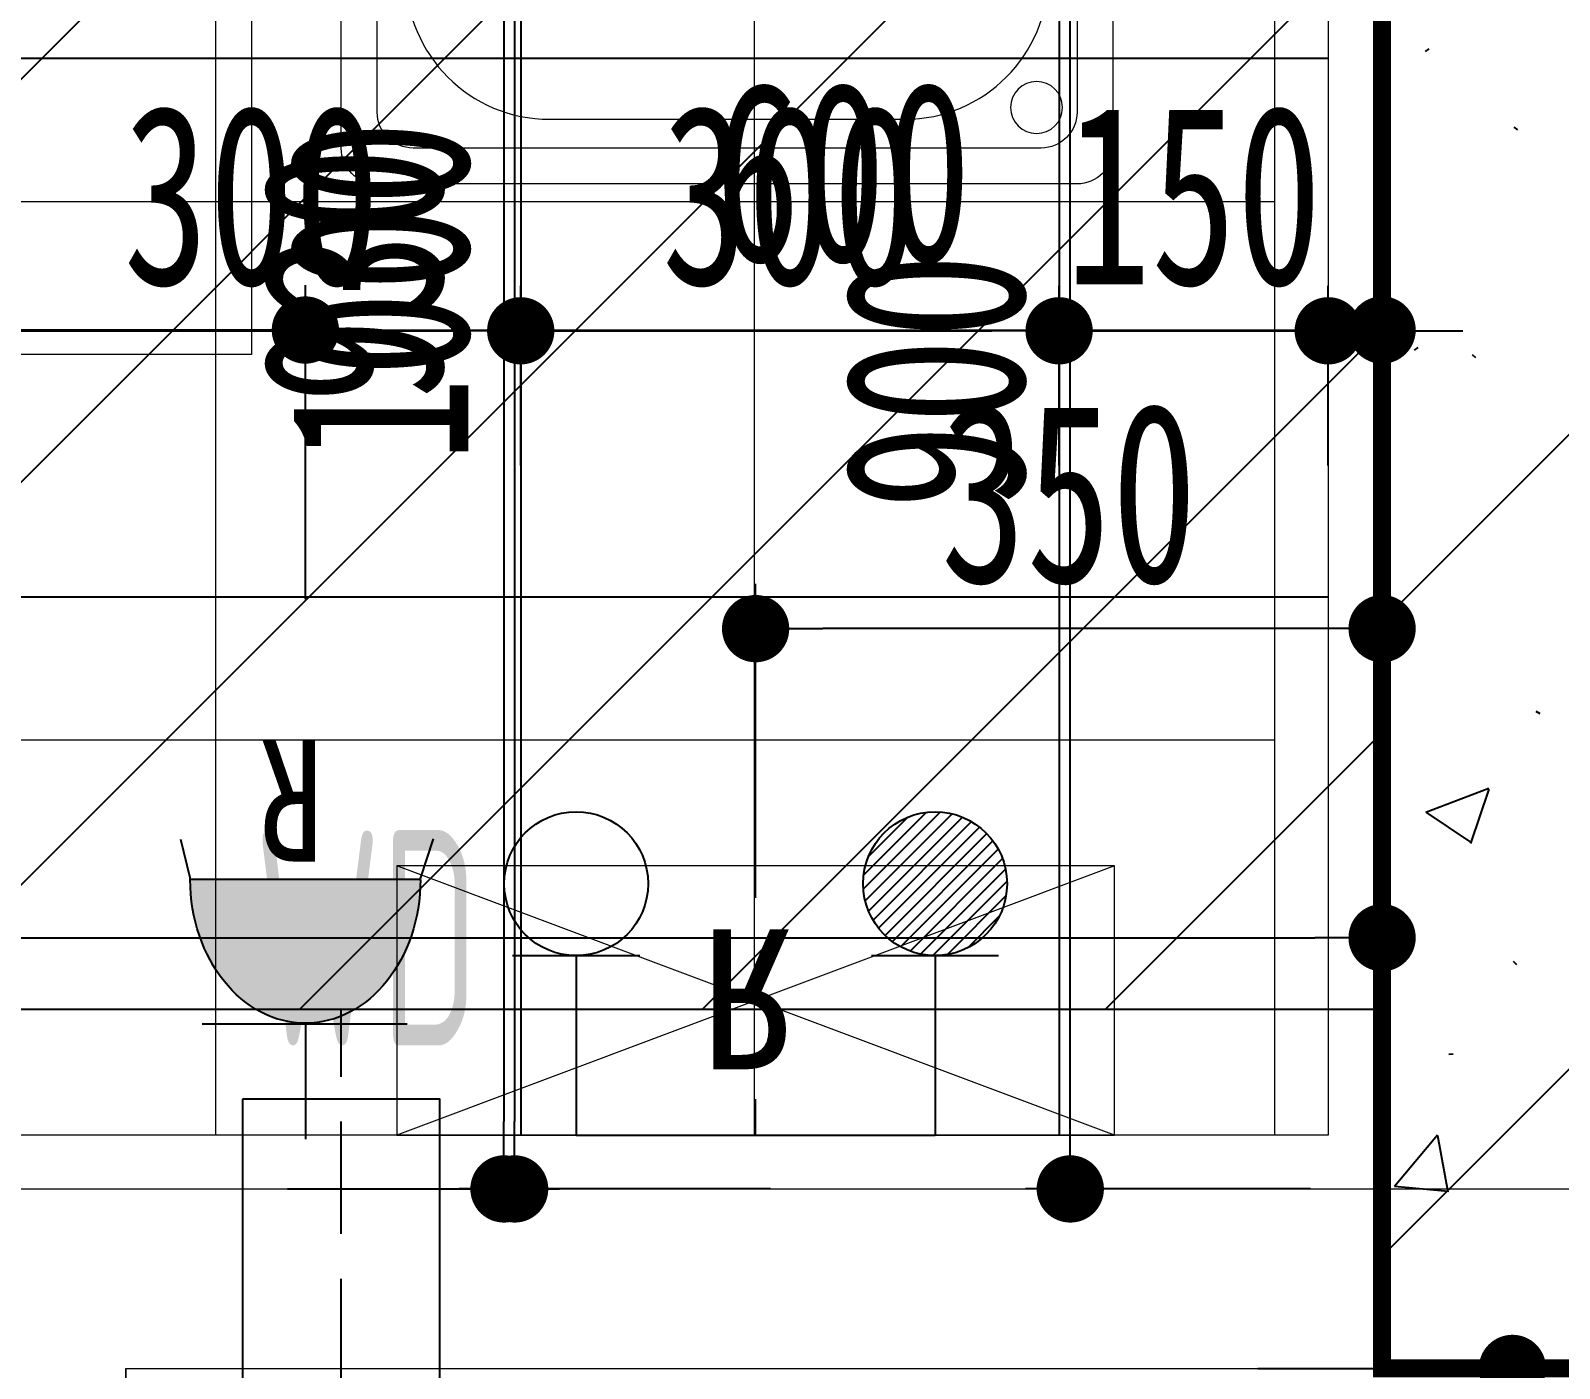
# Model space of a CAD drawing. Header units: millimetres. Extents: x 815519 to 890079, y 147095 to 251022.
# Drawn here: x 845659 to 846511, y 216318 to 217063 of the extents above; entities that cross this region are included whole.
import ezdxf

# ---------------------------------------------------------------- set-up
doc = ezdxf.new("R2010")
doc.units = ezdxf.units.MM
doc.header["$LTSCALE"] = 1000
doc.linetypes.add('DASH', pattern=[0.35, 0.25, -0.1])
doc.linetypes.add('DOTE', pattern=[61.467999999999996, 50.8, -5.08, 0.508, -5.08])
doc.layers.get('Defpoints').update_dxf_attribs({"color": 1})
for name, color, linetype in [('-02插座图层', 30, 'Continuous'), ('A-完成面尺寸标注', 53, 'Continuous'), ('EL-插座设备', 11, 'Continuous'), ('FC-材料分缝', 8, 'Continuous'), ('FLOOR_HATCH', 9, 'Continuous'), ('HOLE', 7, 'Continuous'), ('PUB_HATCH', 8, 'Continuous'), ('WT-给排水点位', 1, 'Continuous'), ('柱', 2, 'Continuous'), ('预留洞-厨房', 6, 'Continuous')]:
    doc.layers.add(name, color=color, linetype=linetype)
for name, color, linetype, lineweight in [('EL-插座尺寸', 53, 'Continuous', 0), ('FC-地面尺寸', 53, 'Continuous', 0), ('FF-固定家具（低位）', 33, 'Continuous', 0), ('FF-洁具', 32, 'Continuous', 0), ('FF-活动家具', 33, 'Continuous', 0), ('L-梁', 91, 'DASH', 0), ('RC-天花灯具尺寸', 53, 'Continuous', 0), ('RC-天花造型', 40, 'Continuous', 0), ('S-WALL', 255, 'Continuous', 0), ('S-装饰完成线', 30, 'Continuous', 0), ('S-轴线', 149, 'DOTE', 0), ('WT-给排水点位尺寸', 53, 'Continuous', 0)]:
    doc.layers.add(name, color=color, linetype=linetype, lineweight=lineweight)
doc.styles.add('TH-STYLE1', font='', dxfattribs={"width": 0.7})
doc.styles.add('TSSD_REIN', font='TSSDENG.shx', dxfattribs={"width": 0.69, "height": 0.2, "bigfont": 'TSSDCHN.shx'})
doc.styles.add('文字标注', font='')
doc.styles.add('黑体', font='simhei.ttf', dxfattribs={"width": 0.7})
doc.styles.get('TH-STYLE1').set_extended_font_data('STFangsong')
doc.styles.get('文字标注').set_extended_font_data('SimSun')
doc.dimstyles.new('[布局]1：50', dxfattribs={"dimtxt": 2, "dimasz": 0.75, "dimexe": 0.5, "dimexo": 0.8, "dimgap": 0.5, "dimtad": 1, "dimdec": 0, "dimlfac": 50, "dimrnd": 5, "dimdsep": 46, "dimtxsty": 'TH-STYLE1', "dimblk": 'DOT', "dimcen": 1, "dimdle": 0.5, "dimclrd": 53, "dimclre": 53, "dimclrt": 53, "dimadec": 0, "dimazin": 0, "dimtfac": 1, "dimtdec": 0, "dimtix": 1, "dimtmove": 2, "dimatfit": 3, "dimldrblk": 'HBA_DIMENSION_TICK-天华', "dimfxl": 3, "dimfxlon": 1, "dimarcsym": 0})
doc.dimstyles.new('TH-1：50', dxfattribs={"dimscale": 50, "dimtxt": 2, "dimasz": 0.75, "dimexe": 0.5, "dimexo": 0.8, "dimgap": 0.5, "dimtad": 1, "dimdec": 0, "dimrnd": 5, "dimdsep": 46, "dimtxsty": 'TH-STYLE1', "dimblk": 'DOT', "dimcen": 1, "dimdle": 0.5, "dimclrd": 53, "dimclre": 53, "dimclrt": 2, "dimadec": 0, "dimazin": 2, "dimtfac": 1, "dimtdec": 0, "dimtix": 1, "dimtmove": 2, "dimatfit": 3, "dimldrblk": 'HBA_DIMENSION_TICK-天华', "dimfxl": 3, "dimfxlon": 1, "dimarcsym": 0})

# ---------------------------------------------------------------- blocks, each defined once
blk = doc.blocks.new('GSHERT')
at = {"layer": 'FF-洁具', "ltscale": 20}
for p, q in [((57387.87134134628, -15988.28843680242), (57343.46415286219, -16106.82315176128)), ((57362.91856092621, -16118.0551517613), (57443.36914385423, -16020.32993651987)), ((57343.46415286219, -16106.82315176128), (57362.91856092621, -16118.0551517613))]:
    blk.add_line(p, q, dxfattribs=at)
for points in [[(57844.18159208538, -15958.49408099017), (57104.18159208538, -15958.49408099023, 0.4142135623730895), (57084.18159208538, -15978.49408099023), (57084.18159208538, -16368.49408099023, 0.4142135623730951), (57104.18159208538, -16388.49408099023), (57844.18159208538, -16388.49408099023, 0.4142135623730951), (57864.18159208538, -16368.49408099023), (57864.18159208538, -15978.49408099017, 0.4142135623730951)], [(57824.18159208538, -15978.49408099017), (57124.18159208538, -15978.49408099023, 0.4142135623730829), (57104.18159208538, -15998.49408099023), (57104.18159208538, -16348.49408099023, 0.4142135623730951), (57124.18159208538, -16368.49408099023), (57824.18159208538, -16368.49408099023, 0.4142135623730951), (57844.18159208538, -16348.49408099023), (57844.18159208538, -15998.49408099017, 0.4142135623731071)]]:
    blk.add_lwpolyline(points, format="xyb", close=True, dxfattribs=at)
for points in [[(57395.18159208538, -16078.86448900131), (57395.18159208538, -16272.49408099023, -0.4142135623730951), (57315.18159208538, -16352.49408099023), (57200.18159208538, -16352.49408099023, -0.4142135623730951), (57120.18159208538, -16272.49408099023), (57120.18159208538, -16074.49408099023, -0.4142135623730951), (57200.18159208538, -15994.49408099023), (57315.18159208538, -15994.49408099023, -0.2160072905072132), (57375.3344189932, -16021.75285029734, -0.2160072905072132)], [(57440.74051111458, -16031.46269015173, -0.2561040278594553), (57508.18159208538, -15994.49408099023), (57748.18159208538, -15994.49408099023, -0.4142135623730951), (57828.18159208538, -16074.49408099023), (57828.18159208538, -16272.49408099023, -0.4142135623730951), (57748.18159208538, -16352.49408099023), (57508.18159208538, -16352.49408099017, -0.4142135623730951), (57428.18159208538, -16272.49408099017), (57428.18159208538, -16074.49408099023, -0.0142552643020883), (57428.31159528204, -16069.93517644671, -0.0142552643020883)]]:
    blk.add_lwpolyline(points, format="xyb", dxfattribs=at)
for points in [[(57538.17197314218, -16200.21893263913), (57438.04614407544, -16026.79590954553)], [(57417.6848970506, -16051.52919519317), (57512.19121102859, -16215.21893263913)]]:
    blk.add_lwpolyline(points, dxfattribs=at)
blk.add_circle((57126.74587217752, -16001.05836108231), 14.4676741673029, dxfattribs=at)
at = {"layer": 'FF-洁具', "color": 252, "lineweight": 5}
for centre, radius in [((57411.68159208538, -16011.1311659801), 21.92953924785252), ((57257.68159208538, -16096.73965219999), 41.97267345915316), ((57628.18159208538, -16096.73965219999), 41.97267345915316)]:
    blk.add_circle(centre, radius, dxfattribs=at)
at = {"layer": 'FF-洁具', "ltscale": 20}
for centre, radius, start, end in [((57411.68159208538, -16011.1311659801), 32.99573179281927, 343.812196632237, 136.1880689532572), ((57525.18159208538, -16207.71893263913), 15, 210.0000000001527, 30.00000000015268)]:
    blk.add_arc(centre, radius, start, end, dxfattribs=at)
blk = doc.blocks.new('A$C4B5E7751')
at = {"lineweight": -2}
for p, q in [((-0.0003850941338896519, 399.9996636845754), (149.9996149058661, -0.0003363154246471822)), ((149.9996149058661, 399.9996636845754), (-0.0003850941338896519, -0.0003363154246471822))]:
    blk.add_line(p, q, dxfattribs=at)
blk.add_lwpolyline([(-0.0003850941338896519, -0.0003363154246471822), (-0.0003850941338896519, 399.9996636845754), (149.9996149058661, 399.9996636845754), (149.9996149058661, -0.0003363154246471822)], close=True, dxfattribs=at)
at = {"lineweight": -2, "style": '黑体'}
blk.add_text('R', height=77.99999999881764, rotation=90.00023929674477, dxfattribs=at).set_placement((114.6405426132787, 168.925667254196, -0.0001064991393654693))
blk = doc.blocks.new('wgwegwevberr')
at = {"layer": 'L-梁', "linetype": 'DASH'}
for p, q in [((845612.2908410077, 145243.9198560885), (846412.2908410077, 145243.9198560885)), ((845712.2908410077, 145043.9198255709), (846412.2908410077, 145043.9198255709)), ((845712.2908410077, 142143.9198255709), (845712.2908410077, 145043.9198255709))]:
    blk.add_line(p, q, dxfattribs=at)
blk = doc.blocks.new('_Dot')
at = {"color": 33, "linetype": 'ByBlock', "lineweight": -2}
blk.add_line((-0.5, 0), (-1, 0), dxfattribs=at)
at = {"color": 33, "linetype": 'ByBlock', "const_width": 0.5}
blk.add_lwpolyline([(-0.25, 0, 1), (0.25, 0, 1)], format="xyb", close=True, dxfattribs=at)
blk = doc.blocks.new('*D268')
at = {"layer": 'Defpoints', "color": 0, "transparency": 16777216}
for p in [(844712.2898645751, 216896.098236456), (844712.2898645751, 216588.691157145), (845812.2908410429, 216445.1837301778, 6.894340875746146)]:
    blk.add_point(p, dxfattribs=at)
at = {"layer": 'EL-插座尺寸', "color": 53, "lineweight": -2, "transparency": 16777216}
for p, q in [((844712.2898645751, 216746.098236456), (844712.2898645751, 216921.098236456)), ((845812.2908410429, 216746.1165962297), (845812.2908410429, 216921.098236456)), ((845774.7908410429, 216896.098236456), (844749.7898645751, 216896.098236456))]:
    blk.add_line(p, q, dxfattribs=at)
at = {"layer": 'EL-插座尺寸', "color": 53, "lineweight": -2, "transparency": 16777216, "xscale": 37.5, "yscale": 37.5, "zscale": 37.5, "rotation": 180}
blk.add_blockref('_Dot', (844712.2898645751, 216896.098236456), dxfattribs=at)
at = {"layer": 'EL-插座尺寸', "color": 53, "lineweight": -2, "transparency": 16777216, "xscale": 37.5, "yscale": 37.5, "zscale": 37.5}
blk.add_blockref('_Dot', (845812.2908410429, 216896.098236456), dxfattribs=at)
at = {"layer": 'EL-插座尺寸', "color": 2, "transparency": 16777216, "insert": (845262.290352809, 216971.098236456), "char_height": 100, "attachment_point": 5, "style": 'TH-STYLE1'}
blk.add_mtext('1100', dxfattribs=at)
blk = doc.blocks.new('HBA_DIMENSION_TICK-天华')
at = {"color": 50, "linetype": 'ByBlock'}
for points in [[(-72.71380314899943, 62.30698125037156), (-54.90621744059899, 79.96268050879007), (-12, -0.03731949120992795), (0, 0)], [(-72.71380314899943, -62.30698125037156), (-54.90621744059899, -79.96268050879007), (-12, 0.03731949120992795), (0, 0)]]:
    blk.add_solid(points, dxfattribs=at)
blk = doc.blocks.new('*D254')
at = {"layer": 'Defpoints', "color": 0, "transparency": 16777216}
for p in [(845712.289864561, 216317.5193702671, 6.894340875746146), (846762.391785844, 216287.5193785432), (845712.289864561, 215787.264130499)]:
    blk.add_point(p, dxfattribs=at)
at = {"layer": 'EL-插座尺寸', "color": 53, "lineweight": -2, "transparency": 16777216}
for p, q in [((845712.289864561, 215937.2506421742), (845712.289864561, 215762.264130499)), ((846762.391785844, 215937.264130499), (846762.391785844, 215762.264130499)), ((846724.891785844, 215787.264130499), (845749.789864561, 215787.264130499))]:
    blk.add_line(p, q, dxfattribs=at)
at = {"layer": 'EL-插座尺寸', "color": 53, "lineweight": -2, "transparency": 16777216, "xscale": 37.5, "yscale": 37.5, "zscale": 37.5, "rotation": 180}
blk.add_blockref('_Dot', (845712.289864561, 215787.264130499), dxfattribs=at)
at = {"layer": 'EL-插座尺寸', "color": 53, "lineweight": -2, "transparency": 16777216, "xscale": 37.5, "yscale": 37.5, "zscale": 37.5}
blk.add_blockref('_Dot', (846762.391785844, 215787.264130499), dxfattribs=at)
at = {"layer": 'EL-插座尺寸', "color": 2, "transparency": 16777216, "insert": (846237.3408252025, 215862.264130499), "char_height": 100, "attachment_point": 5, "style": 'TH-STYLE1'}
blk.add_mtext('1050', dxfattribs=at)
blk = doc.blocks.new('*D269')
at = {"layer": 'Defpoints', "color": 0, "transparency": 16777216}
for p in [(846412.2898646612, 216896.098236456), (846412.2898646612, 216546.3476802884), (845812.2908410429, 216445.1837301778, 6.894340875746146)]:
    blk.add_point(p, dxfattribs=at)
at = {"layer": 'EL-插座尺寸', "color": 53, "lineweight": -2, "transparency": 16777216}
for p, q in [((845812.2908410429, 216746.1165962297), (845812.2908410429, 216921.098236456)), ((846412.2898646612, 216746.098236456), (846412.2898646612, 216921.098236456)), ((845849.7908410429, 216896.098236456), (846374.7898646612, 216896.098236456))]:
    blk.add_line(p, q, dxfattribs=at)
at = {"layer": 'EL-插座尺寸', "color": 53, "lineweight": -2, "transparency": 16777216, "xscale": 37.5, "yscale": 37.5, "zscale": 37.5, "rotation": 180}
blk.add_blockref('_Dot', (845812.2908410429, 216896.098236456), dxfattribs=at)
at = {"layer": 'EL-插座尺寸', "color": 53, "lineweight": -2, "transparency": 16777216, "xscale": 37.5, "yscale": 37.5, "zscale": 37.5}
blk.add_blockref('_Dot', (846412.2898646612, 216896.098236456), dxfattribs=at)
at = {"layer": 'EL-插座尺寸', "color": 2, "transparency": 16777216, "insert": (846111.9566784014, 216983.598236456), "char_height": 100, "attachment_point": 5, "style": 'TH-STYLE1'}
blk.add_mtext('600', dxfattribs=at)
blk = doc.blocks.new('*D973')
at = {"layer": 'A-完成面尺寸标注', "color": 53, "lineweight": -2, "ltscale": 0.5, "transparency": 16777216}
for p, q in [((843912.2898644703, 216457.4844938306), (843912.2898644703, 216582.5090724825)), ((846412.2898646577, 216457.4844937158), (846412.2898646577, 216582.5090724825)), ((843949.7898644703, 216557.5090724825), (846374.7898646577, 216557.5090724825))]:
    blk.add_line(p, q, dxfattribs=at)
at = {"layer": 'Defpoints', "color": 0, "ltscale": 0.5, "transparency": 16777216}
for p in [(846412.2898646577, 216557.5090724825), (843912.2898644703, 216417.5193703819, 6.894340875746148), (846412.2898646577, 216417.519370267, 6.894340875746148)]:
    blk.add_point(p, dxfattribs=at)
at = {"layer": 'A-完成面尺寸标注', "color": 53, "lineweight": -2, "ltscale": 0.5, "transparency": 16777216, "xscale": 37.49999999999999, "yscale": 37.49999999999999, "zscale": 37.49999999999999, "rotation": 180}
blk.add_blockref('_Dot', (843912.2898644703, 216557.5090724825), dxfattribs=at)
at = {"layer": 'A-完成面尺寸标注', "color": 53, "lineweight": -2, "ltscale": 0.5, "transparency": 16777216, "xscale": 37.49999999999999, "yscale": 37.49999999999999, "zscale": 37.49999999999999}
blk.add_blockref('_Dot', (846412.2898646577, 216557.5090724825), dxfattribs=at)
at = {"layer": 'A-完成面尺寸标注', "color": 53, "ltscale": 0.5, "transparency": 16777216, "insert": (845162.289864564, 216632.5090724825), "char_height": 99.99999999999999, "attachment_point": 5, "style": 'TH-STYLE1'}
blk.add_mtext('2500', dxfattribs=at)
blk = doc.blocks.new('*D995')
at = {"layer": 'A-完成面尺寸标注', "color": 53, "lineweight": -2, "ltscale": 0.5, "transparency": 16777216}
for p, q in [((846372.3139087233, 217317.519370221), (846213.5393695289, 217317.519370221)), ((846238.5393695289, 216455.0193702672), (846238.5393695289, 217280.019370221)), ((846372.3139086927, 216417.5193702672), (846213.5393695289, 216417.5193702672))]:
    blk.add_line(p, q, dxfattribs=at)
at = {"layer": 'Defpoints', "color": 0, "ltscale": 0.5, "transparency": 16777216}
for p in [(846238.5393695289, 217317.519370221), (846412.2898646888, 217317.519370221, 6.894340875746148), (846412.2898646581, 216417.5193702672, 6.894340875746148)]:
    blk.add_point(p, dxfattribs=at)
at = {"layer": 'A-完成面尺寸标注', "color": 53, "lineweight": -2, "ltscale": 0.5, "transparency": 16777216, "xscale": 37.49999999999999, "yscale": 37.49999999999999, "zscale": 37.49999999999999}
for p, rotation in [((846238.5393695289, 217317.519370221), 90), ((846238.5393695289, 216417.5193702672), 270)]:
    blk.add_blockref('_Dot', p, dxfattribs=dict(at, rotation=rotation))
at = {"layer": 'A-完成面尺寸标注', "color": 53, "ltscale": 0.5, "transparency": 16777216, "insert": (846163.5393695286, 216867.5193702438), "char_height": 99.99999999999999, "attachment_point": 5, "rotation": 90, "style": 'TH-STYLE1'}
blk.add_mtext('900', dxfattribs=at)
blk = doc.blocks.new('*D1510')
at = {"layer": 'Defpoints', "color": 0, "transparency": 16777216}
for p in [(845932.289864554, 216895.6684082457), (845632.289864554, 216737.5193702567), (845932.289864554, 216737.5193702507)]:
    blk.add_point(p, dxfattribs=at)
at = {"layer": 'FC-地面尺寸', "color": 53, "lineweight": -2, "transparency": 16777216}
for p, q in [((845632.289864554, 216820.6684082457), (845632.289864554, 216920.6684082457)), ((845932.289864554, 216820.6684082457), (845932.289864554, 216920.6684082457)), ((845669.789864554, 216895.6684082457), (845894.789864554, 216895.6684082457))]:
    blk.add_line(p, q, dxfattribs=at)
at = {"layer": 'FC-地面尺寸', "color": 53, "lineweight": -2, "transparency": 16777216, "xscale": 37.49999999999999, "yscale": 37.49999999999999, "zscale": 37.49999999999999, "rotation": 180}
blk.add_blockref('_Dot', (845632.289864554, 216895.6684082457), dxfattribs=at)
at = {"layer": 'FC-地面尺寸', "color": 53, "lineweight": -2, "transparency": 16777216, "xscale": 37.49999999999999, "yscale": 37.49999999999999, "zscale": 37.49999999999999}
blk.add_blockref('_Dot', (845932.289864554, 216895.6684082457), dxfattribs=at)
at = {"layer": 'FC-地面尺寸', "color": 53, "transparency": 16777216, "insert": (845782.289864554, 216970.6684082457), "char_height": 99.99999999999999, "attachment_point": 5, "style": 'TH-STYLE1'}
blk.add_mtext('300', dxfattribs=at)
blk = doc.blocks.new('*D1511')
at = {"layer": 'Defpoints', "color": 0, "transparency": 16777216}
for p in [(846232.289864554, 216895.6684082457), (845932.289864554, 216737.5193702507), (846232.289864554, 216737.5193702446)]:
    blk.add_point(p, dxfattribs=at)
at = {"layer": 'FC-地面尺寸', "color": 53, "lineweight": -2, "transparency": 16777216}
for p, q in [((845932.289864554, 216820.6684082457), (845932.289864554, 216920.6684082457)), ((846232.289864554, 216820.6684082457), (846232.289864554, 216920.6684082457)), ((845969.789864554, 216895.6684082457), (846194.789864554, 216895.6684082457))]:
    blk.add_line(p, q, dxfattribs=at)
at = {"layer": 'FC-地面尺寸', "color": 53, "lineweight": -2, "transparency": 16777216, "xscale": 37.49999999999999, "yscale": 37.49999999999999, "zscale": 37.49999999999999, "rotation": 180}
blk.add_blockref('_Dot', (845932.289864554, 216895.6684082457), dxfattribs=at)
at = {"layer": 'FC-地面尺寸', "color": 53, "lineweight": -2, "transparency": 16777216, "xscale": 37.49999999999999, "yscale": 37.49999999999999, "zscale": 37.49999999999999}
blk.add_blockref('_Dot', (846232.289864554, 216895.6684082457), dxfattribs=at)
at = {"layer": 'FC-地面尺寸', "color": 53, "transparency": 16777216, "insert": (846082.289864554, 216970.6684082457), "char_height": 99.99999999999999, "attachment_point": 5, "style": 'TH-STYLE1'}
blk.add_mtext('300', dxfattribs=at)
blk = doc.blocks.new('*D1512')
at = {"layer": 'Defpoints', "color": 0, "transparency": 16777216}
for p in [(846382.289864652, 216895.6684082457), (846232.289864554, 216737.5193702446), (846382.289864652, 216737.5193702416)]:
    blk.add_point(p, dxfattribs=at)
at = {"layer": 'FC-地面尺寸', "color": 53, "lineweight": -2, "transparency": 16777216}
for p, q in [((846232.289864554, 216820.6684082457), (846232.289864554, 216920.6684082457)), ((846382.289864652, 216820.6684082457), (846382.289864652, 216920.6684082457)), ((846194.789864554, 216895.6684082457), (846157.289864554, 216895.6684082457)), ((846232.289864554, 216895.6684082457), (846382.289864652, 216895.6684082457)), ((846419.789864652, 216895.6684082457), (846457.289864652, 216895.6684082457))]:
    blk.add_line(p, q, dxfattribs=at)
at = {"layer": 'FC-地面尺寸', "color": 53, "lineweight": -2, "transparency": 16777216, "xscale": 37.49999999999999, "yscale": 37.49999999999999, "zscale": 37.49999999999999}
blk.add_blockref('_Dot', (846232.289864554, 216895.6684082457), dxfattribs=at)
at = {"layer": 'FC-地面尺寸', "color": 53, "lineweight": -2, "transparency": 16777216, "xscale": 37.49999999999999, "yscale": 37.49999999999999, "zscale": 37.49999999999999, "rotation": 180}
blk.add_blockref('_Dot', (846382.289864652, 216895.6684082457), dxfattribs=at)
at = {"layer": 'FC-地面尺寸', "color": 53, "transparency": 16777216, "insert": (846307.289864603, 216970.6684082457), "char_height": 99.99999999999999, "attachment_point": 5, "style": 'TH-STYLE1'}
blk.add_mtext('150', dxfattribs=at)
blk = doc.blocks.new('*D518')
at = {"layer": 'Defpoints', "color": 0, "ltscale": 0.5, "transparency": 16777216}
for p in [(845762.28986457, 217417.5193702586), (845762.2898645496, 216417.5193702875, 6.894340875724319), (845928.9082745368, 216417.5193702875)]:
    blk.add_point(p, dxfattribs=at)
at = {"layer": 'RC-天花灯具尺寸', "color": 53, "lineweight": -2, "ltscale": 0.5, "transparency": 16777216}
for p, q in [((845802.28986457, 217417.5193702586), (845953.9082745368, 217417.5193702586)), ((845928.9082745368, 217380.0193702586), (845928.9082745368, 216455.0193702875)), ((845802.2639991238, 216417.5193702875), (845953.9082745368, 216417.5193702875))]:
    blk.add_line(p, q, dxfattribs=at)
at = {"layer": 'RC-天花灯具尺寸', "color": 53, "lineweight": -2, "ltscale": 0.5, "transparency": 16777216, "xscale": 37.49999999999999, "yscale": 37.49999999999999, "zscale": 37.49999999999999}
for p, rotation in [((845928.9082745368, 217417.5193702586), 90), ((845928.9082745368, 216417.5193702875), 270)]:
    blk.add_blockref('_Dot', p, dxfattribs=dict(at, rotation=rotation))
at = {"layer": 'RC-天花灯具尺寸', "color": 53, "ltscale": 0.5, "transparency": 16777216, "insert": (845853.9082745366, 216917.5193702728), "char_height": 99.99999999999999, "attachment_point": 5, "rotation": 90, "style": 'TH-STYLE1'}
blk.add_mtext('1000', dxfattribs=at)
blk = doc.blocks.new('*D252')
at = {"layer": 'Defpoints', "color": 0, "ltscale": 0.5, "transparency": 16777216}
for p in [(846121.5508473411, 217347.5193702785), (845922.9705549467, 216417.5193702766), (846111.5011041425, 216417.5193702766, 6.894340875753422)]:
    blk.add_point(p, dxfattribs=at)
at = {"layer": 'WT-给排水点位尺寸', "color": 53, "lineweight": -2, "ltscale": 0.5, "transparency": 16777216}
for p, q in [((846072.9705549467, 217347.5193702785), (845897.9705549467, 217347.5193702785)), ((845922.9705549467, 217310.0193702785), (845922.9705549467, 216455.0193702766)), ((846071.5219373468, 216417.5193702766), (845897.9705549467, 216417.5193702766))]:
    blk.add_line(p, q, dxfattribs=at)
at = {"layer": 'WT-给排水点位尺寸', "color": 53, "lineweight": -2, "ltscale": 0.5, "transparency": 16777216, "xscale": 37.49999999999999, "yscale": 37.49999999999999, "zscale": 37.49999999999999}
for p, rotation in [((845922.9705549467, 217347.5193702785), 90), ((845922.9705549467, 216417.5193702766), 270)]:
    blk.add_blockref('_Dot', p, dxfattribs=dict(at, rotation=rotation))
at = {"layer": 'WT-给排水点位尺寸', "color": 53, "ltscale": 0.5, "transparency": 16777216, "insert": (845839.2336765779, 216926.5767989633), "char_height": 99.99999999999996, "attachment_point": 5, "rotation": 90, "style": 'TH-STYLE1'}
blk.add_mtext('930', dxfattribs=at)
blk = doc.blocks.new('*D270')
at = {"layer": 'Defpoints', "color": 0, "ltscale": 0.5, "transparency": 16777216}
for p in [(846063.1897865338, 216729.707430293), (846412.2898646609, 216561.1990299064), (846063.1897865338, 216447.5193702797, 6.894340875746146)]:
    blk.add_point(p, dxfattribs=at)
at = {"layer": 'WT-给排水点位尺寸', "color": 53, "lineweight": -2, "ltscale": 0.5, "transparency": 16777216}
for p, q in [((846063.1897865338, 216579.7514878961), (846063.1897865338, 216754.707430293)), ((846412.2898646609, 216601.1990299064), (846412.2898646609, 216754.707430293)), ((846374.7898646609, 216729.707430293), (846100.6897865338, 216729.707430293))]:
    blk.add_line(p, q, dxfattribs=at)
at = {"layer": 'WT-给排水点位尺寸', "color": 53, "lineweight": -2, "ltscale": 0.5, "transparency": 16777216, "xscale": 37.49999999999999, "yscale": 37.49999999999999, "zscale": 37.49999999999999, "rotation": 180}
blk.add_blockref('_Dot', (846063.1897865338, 216729.707430293), dxfattribs=at)
at = {"layer": 'WT-给排水点位尺寸', "color": 53, "lineweight": -2, "ltscale": 0.5, "transparency": 16777216, "xscale": 37.49999999999999, "yscale": 37.49999999999999, "zscale": 37.49999999999999}
blk.add_blockref('_Dot', (846412.2898646609, 216729.707430293), dxfattribs=at)
at = {"layer": 'WT-给排水点位尺寸', "color": 53, "ltscale": 0.5, "transparency": 16777216, "insert": (846237.7398255974, 216804.707430293), "char_height": 99.99999999999996, "attachment_point": 5, "style": 'TH-STYLE1'}
blk.add_mtext('350', dxfattribs=at)
blk = doc.blocks.new('A户型左模型')
at = {"layer": 'FLOOR_HATCH'}
h = blk.add_hatch(dxfattribs=at)
h.set_pattern_fill('ANSI31', color=256, scale=100, style=0)
h.set_pattern_definition([(45, (0, 0), (-112.2532015133644, 112.2532015133644), [])])
h.paths.add_polyline_path([(666818.2936739854, -218627.9913665666), (669218.2936739854, -218627.9913665666), (669218.2936739854, -220527.991336049), (666818.2936739854, -220527.991336049)])
at = {"layer": 'HOLE', "linetype": 'Continuous'}
blk.add_lwpolyline([(666818.2936739854, -218627.9913665666), (669218.2936739854, -218627.9913665666), (669218.2936739854, -220527.991336049), (666818.2936739854, -220527.991336049)], close=True, dxfattribs=at)
blk = doc.blocks.new('A$C0F24531A')
at = {"layer": 'EL-插座设备'}
blk.add_hatch(color=11, dxfattribs=at).paths.add_polyline_path([(-2.976640269975096, 5.371665836793497, 0.9983073830635988), (2.975537809515817, 5.371639309405211)])
at = {"layer": 'EL-插座设备', "color": 11}
for p, q in [((-2.976679597108646, 5.396945536701295), (-3.309221474765565, 6.21503111970893)), ((2.975770311149763, 5.406132355251983), (3.222978896681425, 6.197756052789577)), ((2.975537809515817, 5.371639309405211), (2.975770311149763, 5.406132355251983)), ((-2.976640269975096, 5.371665836793497), (2.975537809515817, 5.371639309405211)), ((2.671687572794006, 2.390733290140492), (-2.628254810537252, 2.390733290140492)), ((-8.427948117173401e-07, 2.400600969166379), (-1.77635683940025e-13, -1.814681738210311e-11))]:
    blk.add_line(p, q, dxfattribs=at)
blk.add_arc((-0.0005512077708047514, 5.376694228461346), 2.976093310179435, 180.0968066950593, 359.9026825987402, dxfattribs=at)
blk = doc.blocks.new('A$C43BA3555')
at = {"layer": 'EL-插座设备', "color": 11, "xscale": 42.42424242361449, "yscale": 42.42424242361449, "zscale": 42.42424242361449, "rotation": 180}
blk.add_blockref('A$C0F24531A', (0, 0), dxfattribs=at)
at = {"layer": 'EL-插座设备', "color": 11, "style": '文字标注'}
blk.add_attdef('F', (-32.38335009472212, -348.6530738524234), '', height=106.060606060606, dxfattribs=at)
blk = doc.blocks.new('*D1031')
at = {"layer": 'Defpoints', "color": 0, "ltscale": 0.5, "transparency": 16777216}
for p in [(846303.1211207852, 216317.5193702856), (846484.9199398232, 216317.5193702856), (846210.7969658086, 216017.4435179449, -6.894340875746146)]:
    blk.add_point(p, dxfattribs=at)
at = {"layer": 'WT-给排水点位尺寸', "color": 53, "lineweight": -2, "ltscale": 0.5, "transparency": 16777216}
for p, q in [((846343.1211207852, 216317.5193702856), (846509.9199398232, 216317.5193702856)), ((846484.9199398232, 216054.9435179449), (846484.9199398232, 216280.0193702856)), ((846334.9664042973, 216017.4435179449), (846509.9199398232, 216017.4435179449))]:
    blk.add_line(p, q, dxfattribs=at)
at = {"layer": 'WT-给排水点位尺寸', "color": 53, "lineweight": -2, "ltscale": 0.5, "transparency": 16777216, "xscale": 37.49999999999999, "yscale": 37.49999999999999, "zscale": 37.49999999999999}
for p, rotation in [((846484.9199398232, 216317.5193702856), 90), ((846484.9199398232, 216017.4435179449), 270)]:
    blk.add_blockref('_Dot', p, dxfattribs=dict(at, rotation=rotation))
at = {"layer": 'WT-给排水点位尺寸', "color": 53, "ltscale": 0.5, "transparency": 16777216, "insert": (846409.919939823, 216167.4814441149), "char_height": 99.99999999999996, "attachment_point": 5, "rotation": 90, "style": 'TH-STYLE1'}
blk.add_mtext('300', dxfattribs=at)
blk = doc.blocks.new('FEFWE')
at = {"linetype": 'Continuous'}
h = blk.add_hatch(dxfattribs=at)
h.set_pattern_fill('LINE', color=256, scale=1.6875, angle=-45, style=0)
h.set_pattern_definition([(225, (691412.466394085, 15441.47092405102), (-3.788545551076049, 3.788545551076049), [])])
edge = h.paths.add_edge_path()
edge.add_ellipse((691412.466394085, 15401.37756318506), major_axis=(-28.35028734889739, 28.35028734889739), ratio=0.9999999999999528, start_angle=-44.999999999999716, end_angle=135.0000000000003, ccw=False)
edge.add_ellipse((691412.466394085, 15401.37756318506), major_axis=(-28.35028734889688, 28.35028734889691), ratio=0.9999999999999857, start_angle=134.9999999999996, end_angle=314.9999999999996, ccw=False)
for p, q in [((691177.0524135896, 15361.28420231911), (691247.8803745804, 15361.28420231911)), ((691212.466394085, 15361.28420231911), (691212.466394085, 15261.28420231911)), ((691377.0524135894, 15361.28420231911), (691447.8803745803, 15361.28420231911)), ((691412.466394085, 15361.28420231911), (691412.466394085, 15261.28420231911)), ((691312.466394085, 15261.28420231911), (691312.466394085, 15281.38368868596)), ((691212.466394085, 15261.28420231911), (691412.466394085, 15261.28420231911))]:
    blk.add_line(p, q, dxfattribs=at)
for centre in [(691212.466394085, 15401.37756318518), (691412.466394085, 15401.37756318506)]:
    blk.add_circle(centre, 40.09336086598202, dxfattribs=at)

msp = doc.modelspace()

# ---------------------------------------------------------------- hatches: boundary and pattern name
at = {"layer": 'PUB_HATCH'}
h = msp.add_hatch(dxfattribs=at)
h.set_pattern_fill('钢筋混凝土', color=256, scale=50, style=0, pattern_type=2)
h.set_pattern_definition([(45, (0, 0), (-176.7766952966369, 176.7766952966369), []), (49.99999999999999, (0, 0), (358.6300913003767, -31.37606749129755), [37.5, -412.5]), (355, (0, 0), (-69.3756668065, 376.0960668500059), [30, -330]), (100.4514, (29.88584, -2.61467), (289.2546908570108, 344.7197710304768), [31.870095, -350.571056]), (46.18420000000002, (0, 100), (533.6205243128222, -82.75950716450905), [56.24999999999999, -618.7499999999999]), (96.6356, (44.4683725, 93.1033465), (467.3313527743517, 487.0589354502209), [47.805144, -525.8565]), (351.1842, (0, 100), (467.3309725668136, 487.0593004626623), [45, -495]), (21, (50, 75), (298.4535260592309, -201.3094453326694), [37.5, -412.5]), (326.0000000000001, (50, 75), (121.6576659607909, 362.5750225234265), [30, -330]), (71.4514, (74.8711165, 58.224197), (420.111314290745, 161.2652483549762), [31.870095, -350.571056]), (37.50000000000001, (0, 0), (6.079927658645334, 166.4469269156558), [2.5, -326, 2.5, -335, 2.5, -331.25]), (7.499999999999999, (0, 0), (131.5347687210743, 197.2058559411801), [2.5, -191, 2.5, -318.5, 2.5, -126.25]), (327.5, (-111.5, 0), (266.9112180862045, -11.27743586718988), [2.5, -125, 2.5, -390, 2.5, -517.5]), (317.5, (-161.5, 0), (291.5930846711931, 50.05249116615887), [2.5, -162.5, 2.5, -259, 2.5, -367.5])])
h.paths.add_polyline_path([(846812.2908410281, 216317.519369583), (846812.2908410281, 217217.5194001006), (846412.2908410281, 217217.5194001006), (846412.2908410281, 216317.519369583)])
at = {"layer": 'RC-天花造型', "ltscale": 0.5}
h = msp.add_hatch(dxfattribs=at)
h.set_pattern_fill('_USER', color=250, scale=300, double=1, pattern_type=0)
h.set_pattern_definition([(0, (844262.2898645698, 216967.5193702856), (0, 300), []), (90, (844262.2898645698, 216967.5193702856), (-300, 1.83697019872103e-14), [])])
h.paths.add_polyline_path([(843972.2898644911, 217672.0607381375), (843972.2898644911, 218357.5193702907), (845822.2898646984, 218357.5193702907), (846352.2898646838, 218357.5193702907), (846352.2898646838, 217927.5193702857), (846352.2898646574, 216447.5193702823), (845452.2898646551, 216447.5193703003), (845452.2898646563, 216447.5193702905), (843972.2898644916, 216447.5193702909)])

# ---------------------------------------------------------------- linework, layer by layer
at = {"color": 7, "ltscale": 0.5}
msp.add_lwpolyline([(846412.2908410429, 217217.5193704504), (846812.2908410429, 217217.5193704504), (846812.2908410429, 216317.5193855485), (846412.2908410429, 216317.5193855485)], close=True, dxfattribs=at)
at = {"color": 2, "linetype": 'DASH', "ltscale": 0.25}
msp.add_lwpolyline([(845832.2898650832, 216217.5195083442), (845832.2898650832, 216517.5195083442)], dxfattribs=at)
at = {"layer": 'FC-材料分缝', "color": 8, "ltscale": 0.5}
for p, q in [((845932.2898645891, 218387.5193702512), (845932.2898645502, 216447.5193702907)), ((846232.2898645891, 218387.5193702452), (846232.2898645502, 216447.5193702847)), ((843972.2898644912, 217047.5193702901), (846382.2898646629, 217047.5193702418)), ((843942.2898644608, 216747.5193702907), (846382.2898646569, 216747.5193702418))]:
    msp.add_line(p, q, dxfattribs=at)
at = {"layer": 'FF-固定家具（低位）'}
msp.add_lwpolyline([(844742.289864481, 218387.5193703908), (844742.2898645694, 217787.519370156), (845782.2898647195, 217787.5193703389), (845782.3150067725, 216882.4120183387), (843942.2898644907, 216882.5193702917)], dxfattribs=at)
at = {"layer": 'RC-天花造型', "color": 8, "ltscale": 0.5}
msp.add_lwpolyline([(843972.2898644911, 217672.0607381375), (843972.2898644911, 218357.5193702907), (845822.2898646984, 218357.5193702907), (846352.2898646838, 218357.5193702907), (846352.2898646838, 217927.5193702857), (846352.2898646574, 216447.5193702823), (845452.2898646551, 216447.5193703003), (845452.2898646563, 216447.5193702905), (843972.2898644916, 216447.5193702909), (843972.2898644911, 217672.0607381375)], dxfattribs=at)
at = {"layer": 'S-WALL'}
for p, q in [((846412.2898646814, 217317.5193701455), (846412.2898646577, 216417.5193702671)), ((845612.289864657, 216417.519370292), (846412.2898646577, 216417.5193702671)), ((845712.289864561, 216317.5193702671), (845712.2898645259, 214617.5193703679)), ((845712.289864561, 216317.5193702671), (846512.2898646567, 216317.519370292))]:
    msp.add_line(p, q, dxfattribs=at)
at = {"layer": 'S-装饰完成线', "ltscale": 0.5}
msp.add_line((846382.2898646871, 218387.5193702907), (846382.2898646502, 216547.5193702729), dxfattribs=at)
at = {"layer": 'S-装饰完成线'}
msp.add_lwpolyline([(846478.9565313417, 217347.5194614053), (846382.2898646735, 217347.5194614071), (846382.2898646594, 216447.5193702817), (845482.2898646571, 216447.5193702997), (845482.289864657, 216447.5193702905), (843942.289864491, 216447.5193702909), (843942.2898644911, 216917.5193702908)], dxfattribs=at)
at = {"layer": 'S-轴线', "linetype": 'DOTE', "ltscale": 0.03}
msp.add_line((841463.1978163768, 216417.5193699356), (853284.4168122725, 216417.5193699408), dxfattribs=at)
at = {"layer": '柱', "color": 6, "ltscale": 0.9999999776482582, "const_width": 10}
msp.add_lwpolyline([(846812.2908410281, 216317.519369583), (846812.2908410281, 217217.5194001006), (846412.2908410281, 217217.5194001006), (846412.2908410281, 216317.519369583)], close=True, dxfattribs=at)
at = {"layer": '预留洞-厨房'}
msp.add_lwpolyline([(845777.2898651037, 216467.519370307), (845777.2898651037, 216267.519370307), (845887.289865072, 216267.519370307), (845887.289865072, 216467.519370307), (845777.2898651037, 216467.519370307)], dxfattribs=at)

# ---------------------------------------------------------------- block references
at = {"layer": 'EL-插座设备', "color": 7}
ref = msp.add_blockref('A$C43BA3555', (845812.2908410429, 216445.1837301783), dxfattribs=dict(at, xscale=-0.508, yscale=0.635, zscale=0.508, rotation=180))
ref.add_attrib('F', 'R', (845822.7486180513, 216667.2973203816), dxfattribs={"layer": '-02插座图层', "color": 50, "height": 67.3484848406444, "rotation": 180.0000000400206, "style": '文字标注', "width": 0.8})
at = {"layer": 'FF-洁具', "extrusion": (0, 0, -1), "zscale": -1, "rotation": 90.00000000000001}
msp.add_blockref('GSHERT', (-862220.7839455628, 159893.3377782205), dxfattribs=at)
at = {"layer": 'FF-活动家具', "xscale": -1, "rotation": 269.9999999988424}
msp.add_blockref('A$C4B5E7751', (845863.1901228493, 216447.5197553779), dxfattribs=at)
at = {"layer": 'L-梁', "color": 7}
for name, p in [('wgwegwevberr', (4.842877388000488e-07, 71273.5995447346)), ('A户型左模型', (177193.9952135045, 437045.5107063407))]:
    msp.add_blockref(name, p, dxfattribs=at)
at = {"layer": 'WT-给排水点位'}
msp.add_blockref('FEFWE', (154750.7233924489, 201186.2351679606), dxfattribs=at)

# ---------------------------------------------------------------- texts
at = {"color": 8, "style": 'TSSD_REIN', "width": 0.5519999999999999}
msp.add_text('WD', height=120, dxfattribs=at).set_placement((845783.8837112354, 216497.5193694142))

# ---------------------------------------------------------------- dimensions: what is measured, and where the dimension line sits
at = {"layer": 'A-完成面尺寸标注', "ltscale": 0.5}
dim = msp.add_linear_dim(base=(846238.5393695289, 217317.519370221, -6.894340875746148), p1=(846412.2898646577, 216417.5193702671), p2=(846412.2898646883, 217317.5193702209), angle=90, dimstyle='[布局]1：50', override={"dimscale": 49.99999999999999, "dimlfac": 1}, dxfattribs=at)
dim.commit()
dim.dimension.update_dxf_attribs({"geometry": '*D995', "text_midpoint": (846163.5393695286, 216867.5193702438, -6.894340875746148)})
dim = msp.add_linear_dim(base=(846412.2898646577, 216557.5090724825, -6.894340875746148), p1=(843912.2898644703, 216417.5193703819), p2=(846412.2898646577, 216417.519370267), dimstyle='[布局]1：50', override={"dimscale": 49.99999999999999, "dimlfac": 1}, dxfattribs=at)
dim.commit()
dim.dimension.update_dxf_attribs({"geometry": '*D973', "text_midpoint": (845162.289864564, 216632.5090724825, -6.894340875746148)})
at = {"layer": 'EL-插座尺寸'}
dim = msp.add_linear_dim(base=(846412.2898646612, 216896.098236456, -6.894340875746146), p1=(845812.2908410429, 216445.1837301778), p2=(846412.2898646612, 216546.3476802884, -6.894340875746146), dimstyle='TH-1：50', dxfattribs=at)
dim.commit()
dim.dimension.update_dxf_attribs({"geometry": '*D269', "text_midpoint": (846111.9566784014, 216983.598236456, -6.894340875746146), "dimtype": 160})
for base, p1, p2, picture, middle in [((844712.2898645751, 216896.098236456, -6.894340875746146), (845812.2908410429, 216445.1837301778), (844712.2898645751, 216588.691157145, -6.894340875746146), '*D268', (845262.290352809, 216971.098236456, -6.894340875746146)), ((845712.289864561, 215787.264130499, -6.894340875746146), (846762.391785844, 216287.5193785432, -6.894340875746146), (845712.289864561, 216317.5193702671), '*D254', (846237.3408252025, 215862.264130499, -6.894340875746146))]:
    dim = msp.add_linear_dim(base=base, p1=p1, p2=p2, dimstyle='TH-1：50', dxfattribs=at)
    dim.commit()
    dim.dimension.update_dxf_attribs({"geometry": picture, "text_midpoint": middle})
at = {"layer": 'FC-地面尺寸'}
for base, p1, p2, picture, middle in [((845932.289864554, 216895.6684082457, -6.894340875746146), (845632.289864554, 216737.5193702567, -6.894340875746146), (845932.289864554, 216737.5193702507, -6.894340875746146), '*D1510', (845782.289864554, 216970.6684082457, -6.894340875746146)), ((846232.289864554, 216895.6684082457, -6.894340875746146), (845932.289864554, 216737.5193702507, -6.894340875746146), (846232.289864554, 216737.5193702446, -6.894340875746146), '*D1511', (846082.289864554, 216970.6684082457, -6.894340875746146)), ((846382.289864652, 216895.6684082457, -6.894340875746146), (846232.289864554, 216737.5193702446, -6.894340875746146), (846382.289864652, 216737.5193702416, -6.894340875746146), '*D1512', (846307.289864603, 216970.6684082457, -6.894340875746146))]:
    dim = msp.add_linear_dim(base=base, p1=p1, p2=p2, dimstyle='[布局]1：50', override={"dimscale": 49.99999999999999, "dimlfac": 1, "dimfxl": 1.5, "dimarcsym": 1}, dxfattribs=at)
    dim.commit()
    dim.dimension.update_dxf_attribs({"geometry": picture, "text_midpoint": middle})
at = {"layer": 'RC-天花灯具尺寸', "ltscale": 0.5}
dim = msp.add_linear_dim(base=(845928.9082745368, 216417.5193702875, -6.894340875746146), p1=(845762.2898645696, 217417.5193702585, -6.894340875746146), p2=(845762.2898645492, 216417.5193702874), angle=90, dimstyle='[布局]1：50', override={"dimscale": 49.99999999999999, "dimlfac": 1}, dxfattribs=at)
dim.commit()
dim.dimension.update_dxf_attribs({"geometry": '*D518', "text_midpoint": (845853.9082745366, 216917.5193702728, -6.894340875746146)})
at = {"layer": 'WT-给排水点位尺寸', "color": 2, "ltscale": 0.5}
dim = msp.add_linear_dim(base=(845922.9705549467, 216417.5193702766, -6.894340875746146), p1=(846121.5508473406, 217347.5193702784, -6.894340875746146), p2=(846111.501104142, 216417.5193702765), angle=90, dimstyle='[布局]1：50', override={"dimscale": 49.99999999999998, "dimlfac": 1}, dxfattribs=at)
dim.commit()
dim.dimension.update_dxf_attribs({"geometry": '*D252', "text_midpoint": (845839.2336765779, 216926.5767989633, -6.894340875746146), "dimtype": 160})
dim = msp.add_linear_dim(base=(846063.1897865338, 216729.707430293, -6.894340875746146), p1=(846412.2898646609, 216561.1990299064, -6.894340875746146), p2=(846063.1897865338, 216447.5193702797), dimstyle='[布局]1：50', override={"dimscale": 49.99999999999998, "dimlfac": 1, "dimarcsym": 1}, dxfattribs=at)
dim.commit()
dim.dimension.update_dxf_attribs({"geometry": '*D270', "text_midpoint": (846237.7398255974, 216804.707430293, -6.894340875746146)})
dim = msp.add_linear_dim(base=(846484.9199398232, 216317.5193702856), p1=(846210.7969658081, 216017.4435179448, -6.894340875746146), p2=(846303.1211207848, 216317.5193702855), angle=90, dimstyle='[布局]1：50', override={"dimscale": 49.99999999999998, "dimlfac": 1, "dimarcsym": 1}, dxfattribs=at)
dim.commit()
dim.dimension.update_dxf_attribs({"geometry": '*D1031', "text_midpoint": (846409.919939823, 216167.4814441149)})

doc.saveas('drawing.dxf')
